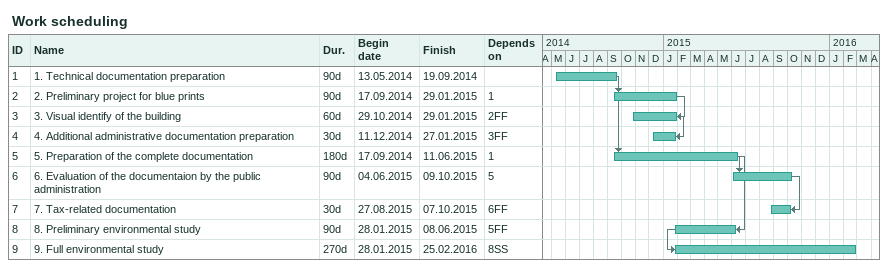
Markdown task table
Work scheduling

| ID | Task | Duration | Start | Finish | Predecessors |
|---|---|---|---|---|---|
| 1 | 1. Technical documentation preparation | 90d | 2014-05-13 | 2014-09-19 |  |
| 2 | 2. Preliminary project for blue prints | 90d | 2014-09-17 | 2015-01-29 | 1 |
| 3 | 3. Visual identify of the building | 60d | 2014-10-29 | 2015-01-29 | 2FF |
| 4 | 4. Additional administrative documentation preparation | 30d | 2014-12-11 | 2015-01-27 | 3FF |
| 5 | 5. Preparation of the complete documentation | 180d | 2014-09-17 | 2015-06-11 | 1 |
| 6 | 6. Evaluation of the documentaion by the public administration | 90d | 2015-06-04 | 2015-10-09 | 5 |
| 7 | 7. Tax-related documentation | 30d | 2015-08-27 | 2015-10-07 | 6FF |
| 8 | 8. Preliminary environmental study | 90d | 2015-01-28 | 2015-06-08 | 5FF |
| 9 | 9. Full environmental study | 270d | 2015-01-28 | 2016-02-25 | 8SS |
